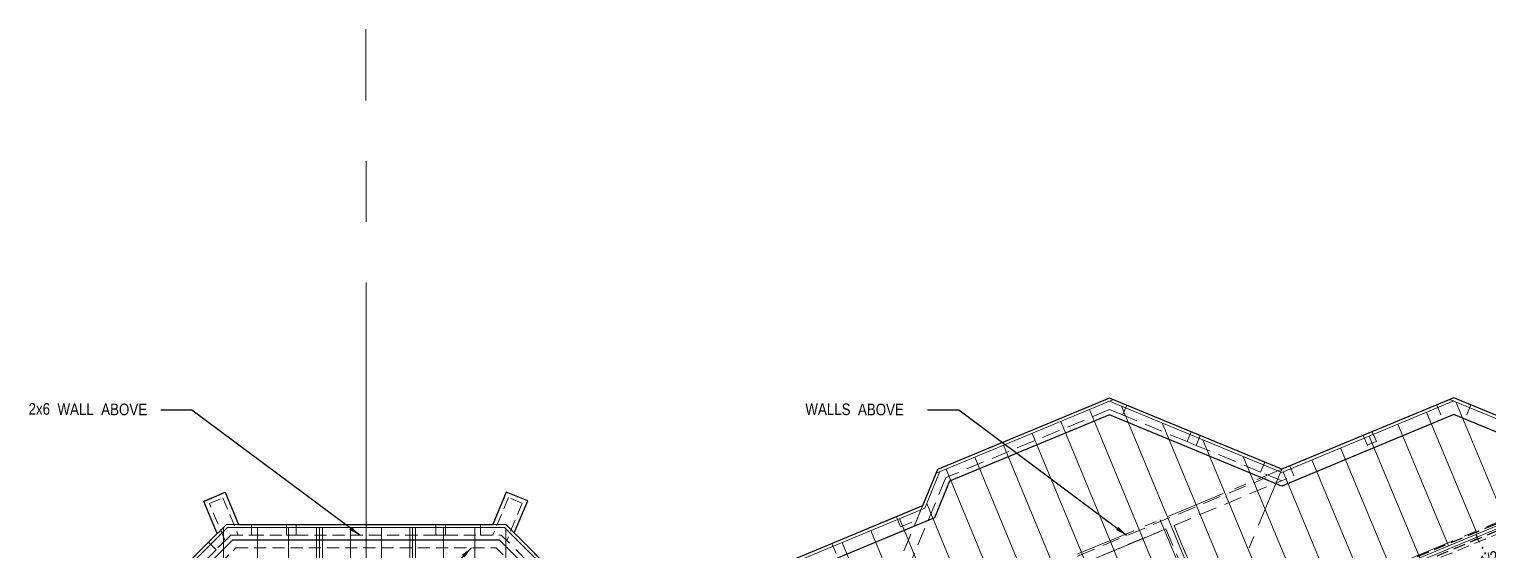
# Model space of a CAD drawing. Header units: inches. Extents: x 2775 to 35778, y 1675 to 10350.
# Drawn here: x 13195 to 13947, y 3936 to 4205 of the extents above; entities that cross this region are included whole.
import ezdxf

# ---------------------------------------------------------------- set-up
doc = ezdxf.new("R2010")
doc.units = ezdxf.units.IN
doc.header["$LTSCALE"] = 0.5
doc.header["$MEASUREMENT"] = 0
for name, pattern in [('CENTER', [2, 1.25, -0.25, 0.25, -0.25]), ('DOT2', [0.125, 0, -0.125]), ('HIDDEN', [0.375, 0.25, -0.125])]:
    doc.linetypes.add(name, pattern=pattern)
for name, color, linetype, lineweight in [('BEAMS TEXT', 3, 'CONTINUOUS', 20), ('FL JOISTS', 7, 'CONTINUOUS', 20), ('FLOOR BEAMS', 3, 'HIDDEN', 30), ('FOUNDATION', 7, 'CONTINUOUS', 30), ('GRID', 1, 'CENTER', 20), ('INT WALLS', 4, 'HIDDEN', 9), ('LAYOUT', 6, 'CONTINUOUS', 9), ('PT LUMBER', 7, 'DOT2', 40), ('WALLS', 4, 'HIDDEN', 9)]:
    doc.layers.add(name, color=color, linetype=linetype, lineweight=lineweight)
doc.layers.add('FL FRAMING STEEL', color=7, linetype='CONTINUOUS')
doc.layers.add('LLTEXT', color=7, linetype='CONTINUOUS')
doc.styles.add('ARCHENTLTD', font='technical.ttf', dxfattribs={"height": 6})
doc.dimstyles.new('ARCHENT', dxfattribs={"dimtxt": 6, "dimasz": 6, "dimexe": 9, "dimexo": 3, "dimgap": 1, "dimtad": 0, "dimtoh": 1, "dimdec": 3, "dimzin": 0, "dimdsep": 46, "dimlunit": 4, "dimtxsty": 'ARCHENTLTD', "dimcen": 6, "dimaunit": 1, "dimadec": 0, "dimazin": 0, "dimtfac": 1, "dimtdec": 3, "dimtofl": 0, "dimtmove": 0, "dimatfit": 3, "dimfxl": 1, "dimfrac": 2, "dimtolj": 1, "dimtzin": 0, "dimarcsym": 0})

msp = doc.modelspace()

# ---------------------------------------------------------------- linework, layer by layer
at = {"layer": 'FL FRAMING STEEL', "color": 7, "lineweight": 30, "ltscale": 50}
for p, q in [((13939.6475, 3941.6953), (13941.4945, 3942.4625)), ((13940.7273, 3944.3095), (13941.4945, 3942.4625)), ((13941.4945, 3942.4625), (13942.2617, 3940.6155))]:
    msp.add_line(p, q, dxfattribs=at)
at = {"layer": 'FL JOISTS', "ltscale": 75}
for p, q in [((13753.745, 4013.994), (13662.323, 3976.0628)), ((13840.5049, 3976.5056), (13751.7854, 4013.1809)), ((13929.1727, 4013.3072), (13840.5049, 3976.5056)), ((14016.7445, 3977.107), (13927.2123, 4014.1176)), ((13664.2823, 3976.8757), (13656.521, 3958.1051)), ((13840.5038, 3978.1292), (13838.5445, 3977.316)), ((13656.521, 3958.1051), (13467.5796, 3879.6849)), ((13655.3722, 3959.2523), (13654.5616, 3957.2918))]:
    msp.add_line(p, q, dxfattribs=at)
at = {"layer": 'FL JOISTS', "ltscale": 50}
for p, q in [((13808.1961, 3889.6148), (13757.9564, 4010.6299)), ((13955.9716, 3950.953), (13930.2742, 4012.8519)), ((13778.6409, 3877.3471), (13726.5892, 4002.727)), ((13793.4185, 3883.481), (13741.3677, 4008.8586)), ((13941.1941, 3944.8192), (13915.1733, 4007.4968)), ((13763.8634, 3871.2133), (13711.8108, 3996.5954)), ((13822.9736, 3895.7486), (13778.8694, 4001.9848)), ((13911.6389, 3932.5516), (13885.6179, 3995.2298)), ((13926.4165, 3938.6854), (13900.3956, 4001.3633)), ((13749.0858, 3865.0795), (13697.0323, 3990.4637)), ((13837.7512, 3901.8824), (13799.7825, 3993.3396)), ((13896.8614, 3926.4177), (13870.8402, 3989.0963)), ((13734.3083, 3858.9456), (13682.2538, 3984.3321)), ((13852.5287, 3908.0163), (13820.6956, 3984.6945)), ((13882.0838, 3920.2839), (13856.0625, 3982.9628)), ((13504.1014, 3763.392), (14017.9986, 3976.699)), ((13504.6765, 3762.0066), (14018.5726, 3975.3132)), ((13719.5307, 3852.8118), (13667.4753, 3978.2005)), ((13867.3063, 3914.1501), (13841.2849, 3976.8293)), ((13704.7532, 3846.678), (13657.5055, 3960.4861)), ((13689.9756, 3840.5442), (13643.4263, 3952.6701)), ((13297.1253, 3948.2033), (13439.8832, 3948.1884)), ((13675.198, 3834.4103), (13628.6486, 3946.5366)), ((13660.4205, 3828.2765), (13613.8709, 3940.4031))]:
    msp.add_line(p, q, dxfattribs=at)
at = {"layer": 'FL JOISTS', "ltscale": 25}
msp.add_line((13199.7092, 3850.8172), (13297.1253, 3948.2033), dxfattribs=at)
at = {"layer": 'FL JOISTS', "linetype": 'Continuous', "ltscale": 250}
for p, q in [((13295.0163, 3828.5571), (13295.0044, 3947.5825)), ((13312.5163, 3828.5571), (13312.5044, 3948.1919)), ((13328.5163, 3828.5571), (13328.5044, 3948.1935)), ((13343.0163, 3828.5571), (13343.0044, 3948.1949)), ((13344.5163, 3828.5571), (13344.5044, 3948.1951)), ((13346.0163, 3828.5571), (13346.0044, 3948.1952)), ((13360.5133, 3858.831), (13360.5044, 3948.1967)), ((13376.5133, 3858.8326), (13376.5044, 3948.195)), ((13391.0163, 3828.5571), (13391.0044, 3948.1965)), ((13392.5163, 3828.5571), (13392.5044, 3948.1966)), ((13394.0163, 3828.5571), (13394.0044, 3948.1968)), ((13424.5163, 3828.5571), (13424.5044, 3948.1998)), ((13440.5163, 3828.5571), (13440.5044, 3947.5677))]:
    msp.add_line(p, q, dxfattribs=at)
at = {"layer": 'FL JOISTS', "linetype": 'Continuous', "lineweight": 5, "ltscale": 250}
msp.add_line((13408.5163, 3828.5571), (13408.5044, 3948.1982), dxfattribs=at)
at = {"layer": 'FL JOISTS', "linetype": 'Continuous', "ltscale": 50}
msp.add_line((13495.3042, 3892.816), (13439.8832, 3948.1884), dxfattribs=at)
at = {"layer": 'FLOOR BEAMS', "ltscale": 50}
for p, q in [((13806.667, 3890.0672), (14017.6159, 3977.6232)), ((13808.0141, 3886.8155), (14018.9553, 3974.3892))]:
    msp.add_line(p, q, dxfattribs=at)
at = {"layer": 'FOUNDATION', "ltscale": 75}
for p, q in [((13751.7843, 4014.8045), (13663.1336, 3978.0231)), ((13840.5038, 3978.1292), (13751.7843, 4014.8045)), ((13929.1715, 4014.9308), (13840.5038, 3978.1292)), ((14012.3466, 3980.5481), (13929.1715, 4014.9308)), ((13751.7899, 4006.1455), (13669.2603, 3971.9038)), ((13840.5099, 3969.4701), (13751.7899, 4006.1455)), ((13929.1777, 4006.2717), (13840.5099, 3969.4701)), ((14011.7732, 3972.1286), (13929.1777, 4006.2717)), ((13663.1336, 3978.0231), (13655.3722, 3959.2523)), ((13669.2603, 3971.9038), (13661.4991, 3953.1336)), ((13655.3722, 3959.2523), (13496.8036, 3893.4383)), ((13661.4991, 3953.1336), (13608.9976, 3931.3428)), ((13291.8319, 3945.0325), (13199.0875, 3852.3167)), ((13496.8036, 3893.4383), (13444.8832, 3945.313)), ((13494.9318, 3883.9997), (13437.192, 3941.6887))]:
    msp.add_line(p, q, dxfattribs=at)
at = {"layer": 'FOUNDATION', "ltscale": 1.5}
for p, q in [((13284.838, 3961.5925), (13295.8651, 3966.3302)), ((13295.8651, 3966.3302), (13302.8047, 3949.7027)), ((13440.6792, 3966.2841), (13433.7873, 3949.689)), ((13451.8548, 3961.9034), (13440.6792, 3966.2841)), ((13444.8832, 3945.313), (13451.8548, 3961.9034))]:
    msp.add_line(p, q, dxfattribs=at)
at = {"layer": 'FOUNDATION', "ltscale": 50}
for p, q in [((13291.832, 3945.0324), (13284.8388, 3961.5928)), ((13302.8047, 3949.7027), (13433.7873, 3949.689)), ((13299.8168, 3941.703), (13437.192, 3941.6887))]:
    msp.add_line(p, q, dxfattribs=at)
at = {"layer": 'FOUNDATION', "ltscale": 25}
msp.add_line((13202.4031, 3844.3193), (13299.8168, 3941.703), dxfattribs=at)
at = {"layer": 'GRID', "ltscale": 50}
for p, q in [((13663.1336, 3978.0231), (13751.7835, 4014.8041)), ((13751.7835, 4014.8041), (13840.5038, 3978.1292)), ((13840.5038, 3978.1292), (13929.1715, 4014.9308)), ((13929.1715, 4014.9308), (14017.8918, 3978.2559)), ((13663.1336, 3978.0231), (13626.4474, 3889.2982)), ((13689.1553, 3915.3212), (13840.5038, 3978.1292)), ((13715.1693, 3852.6239), (14017.8918, 3978.2559)), ((13840.5038, 3978.1292), (13803.8354, 3889.4249)), ((13496.8036, 3893.4383), (13648.1409, 3956.251)), ((13777.8151, 3952.1168), (13803.8354, 3889.4249)), ((13296.5042, 3949.7034), (13440.5042, 3949.6883))]:
    msp.add_line(p, q, dxfattribs=at)
at = {"layer": 'GRID', "ltscale": 25}
msp.add_line((13199.0875, 3852.3167), (13296.5042, 3949.7034), dxfattribs=at)
at = {"layer": 'GRID', "linetype": 'Continuous', "ltscale": 50}
msp.add_line((13537.7872, 3852.4907), (13440.5042, 3949.6883), dxfattribs=at)
at = {"layer": 'INT WALLS', "ltscale": 75}
for p, q in [((13696.3111, 3917.2419), (13832.4051, 3973.7854)), ((13784.9861, 3949.2111), (13840.3838, 3972.2274)), ((13696.3191, 3912.3722), (13780.8279, 3947.4835)), ((13780.8279, 3947.4835), (13789.814, 3925.8336)), ((13784.9837, 3949.2096), (13792.2461, 3931.7126))]:
    msp.add_line(p, q, dxfattribs=at)
at = {"layer": 'INT WALLS', "lineweight": 9, "ltscale": 50}
msp.add_line((13498.3069, 3756.6602), (14016.6189, 3971.7859), dxfattribs=at)
at = {"layer": 'INT WALLS', "ltscale": 50}
for p, q in [((13441.9661, 3963.5164), (13433.9395, 3944.189)), ((13449.0449, 3960.5803), (13441.0613, 3941.3568)), ((13784.9861, 3949.2111), (13793.9693, 3927.5556))]:
    msp.add_line(p, q, dxfattribs=at)
at = {"layer": 'LAYOUT', "color": 6, "linetype": 'CENTER', "lineweight": 5, "ltscale": 250}
msp.add_line((13368.6073, 2917.9659), (13368.4787, 4204.7234), dxfattribs=at)
at = {"layer": 'PT LUMBER', "ltscale": 50}
for p, q in [((14036.8051, 3714.5155), (13941.7692, 3943.4339)), ((14022.028, 3708.3807), (13926.9916, 3937.3))]:
    msp.add_line(p, q, dxfattribs=at)
at = {"layer": 'WALLS', "color": 4, "ltscale": 75}
for p, q in [((13743.0115, 4011.1646), (13709.7599, 3997.3684)), ((13751.7843, 4014.8045), (13743.0115, 4011.1646)), ((13760.599, 4011.1606), (13751.7843, 4014.8045)), ((13758.4483, 4006.04), (13760.599, 4011.1606)), ((13922.4984, 4006.2062), (13920.3951, 4011.1919)), ((13935.8571, 4006.2158), (13937.9533, 4011.2044)), ((13751.7882, 4008.8514), (13667.3457, 3973.8161)), ((13758.4691, 4006.0897), (13751.7882, 4008.8514)), ((13709.7599, 3997.3684), (13663.1336, 3978.0231)), ((13791.7384, 3992.3366), (13793.8793, 3997.4336)), ((13798.4891, 3995.4974), (13793.8683, 3997.4076)), ((13796.3593, 3990.4265), (13798.4891, 3995.4974)), ((13882.4932, 3995.5569), (13887.1111, 3997.4736)), ((13884.6645, 3990.4067), (13882.5274, 3995.4746)), ((13889.2826, 3992.3234), (13887.1345, 3997.4174)), ((13796.3594, 3990.4264), (13791.7374, 3992.3371)), ((13884.6303, 3990.489), (13889.2484, 3992.4058)), ((13829.6314, 3976.6784), (13831.7613, 3981.7494)), ((13840.5038, 3978.1292), (13831.7618, 3981.743)), ((13667.3457, 3973.8161), (13647.488, 3925.7905)), ((13663.1336, 3978.0231), (13652.3974, 3952.0577)), ((13840.508, 3972.1761), (13829.6292, 3976.6732)), ((13843.183, 3973.2863), (13840.508, 3972.1761)), ((13846.762, 3974.7718), (13844.6249, 3979.8397)), ((13641.8903, 3953.6567), (13650.286, 3957.1448)), ((13298.7817, 3944.2031), (13291.1992, 3936.6226)), ((13309.5041, 3949.702), (13309.5036, 3944.202)), ((13327.5041, 3949.7001), (13327.5036, 3944.2001)), ((13332.5041, 3949.6996), (13332.5036, 3944.1996)), ((13404.5041, 3949.6921), (13404.5036, 3944.1921)), ((13409.5041, 3949.6916), (13409.5036, 3944.1916)), ((13427.5041, 3949.6897), (13427.5036, 3944.1897)), ((13492.1228, 3890.3402), (13438.227, 3944.1886)), ((13649.3526, 3944.694), (13642.4066, 3927.8951)), ((13287.3106, 3940.5123), (13291.1991, 3936.6227))]:
    msp.add_line(p, q, dxfattribs=at)
at = {"layer": 'WALLS', "color": 4, "lineweight": 20, "ltscale": 75}
for p, q in [((13793.8683, 3997.4076), (13760.599, 4011.1606)), ((13791.7374, 3992.3371), (13758.4691, 4006.0897)), ((13831.7618, 3981.743), (13798.4891, 3995.4974)), ((13829.6292, 3976.6732), (13796.3594, 3990.4264)), ((13287.3106, 3940.5123), (13274.5811, 3927.786)), ((13291.1992, 3936.6226), (13278.4696, 3923.8964))]:
    msp.add_line(p, q, dxfattribs=at)
at = {"layer": 'WALLS', "ltscale": 50}
for p, q in [((13284.7901, 3961.7079), (13295.8651, 3966.3302)), ((13295.8651, 3966.3302), (13302.82, 3949.6661)), ((13440.7512, 3966.4573), (13433.8255, 3949.7811)), ((13451.8342, 3961.8545), (13440.7512, 3966.4573)), ((13291.8116, 3945.0805), (13284.79, 3961.7082)), ((13448.8846, 3960.6431), (13441.9661, 3963.5164)), ((13444.8419, 3945.2148), (13451.8343, 3961.8547)), ((13427.5041, 3949.6897), (13440.5041, 3949.6883)), ((13207.1222, 3843.381), (13301.4732, 3937.7029)), ((13301.4732, 3937.7029), (13435.536, 3937.6888)), ((13485.6274, 3887.6415), (13435.536, 3937.6888))]:
    msp.add_line(p, q, dxfattribs=at)
at = {"layer": 'WALLS', "color": 4, "ltscale": 50}
for p, q in [((13287.7419, 3960.5018), (13294.6553, 3963.3871)), ((13295.8586, 3941.2808), (13287.7419, 3960.5018)), ((13294.6553, 3963.3871), (13302.6621, 3944.2027)), ((13641.8903, 3953.6567), (13644.0094, 3948.5431)), ((13644.046, 3948.4549), (13652.3292, 3951.8929)), ((13298.7816, 3944.2031), (13309.5036, 3944.202)), ((13327.5036, 3944.2001), (13332.5036, 3944.1996)), ((13332.5036, 3944.1996), (13404.5036, 3944.1921)), ((13404.5036, 3944.1921), (13409.5036, 3944.1916)), ((13427.5036, 3944.1897), (13438.2272, 3944.1886)), ((13608.6405, 3939.8563), (13610.7596, 3934.7427))]:
    msp.add_line(p, q, dxfattribs=at)
at = {"layer": 'WALLS', "color": 4, "lineweight": 20, "ltscale": 50}
for p, q in [((13309.5036, 3944.202), (13327.5036, 3944.2001)), ((13309.5041, 3949.702), (13327.5041, 3949.7001)), ((13409.5036, 3944.1916), (13427.5036, 3944.1897)), ((13409.5041, 3949.6916), (13427.5041, 3949.6897))]:
    msp.add_line(p, q, dxfattribs=at)
at = {"layer": 'WALLS', "color": 7, "linetype": 'Continuous', "lineweight": 9, "ltscale": 0.25}
msp.add_line((13716.9756, 3920.7524), (13777.2491, 3945.8224), dxfattribs=at)

# ---------------------------------------------------------------- texts
at = {"layer": 'BEAMS TEXT', "linetype": 'Continuous', "lineweight": 9, "insert": (13936.8589, 3911.2308), "char_height": 6, "attachment_point": 5, "rotation": 22.6375, "style": 'ARCHENTLTD'}
msp.add_mtext('BM   B9R   3-1/2" x 9-1/2" x  19\'-1 "\\PPARALLAM \\P\\P  ', dxfattribs=at)
at = {"layer": 'LLTEXT', "color": 7, "linetype": 'Continuous', "lineweight": 9, "char_height": 6, "attachment_point": 5, "rotation": 359.6375, "style": 'ARCHENTLTD'}
for s, insert in [('2x6  WALL  ABOVE\\P  ', (13225.0774, 4004.0052)), ('WALLS  ABOVE\\P  ', (13620.3189, 4003.9298))]:
    msp.add_mtext(s, dxfattribs=dict(at, insert=insert))

# ---------------------------------------------------------------- leaders
at = {"layer": 'FL FRAMING STEEL', "color": 7, "lineweight": 9, "ltscale": 50}
for points in [[(13365.3011, 3944.1408), (13278.7424, 4008.606), (13262.662, 4008.606)], [(13760.5426, 3944.0654), (13673.9839, 4008.5306), (13657.9036, 4008.5306)], [(13422.8262, 3937.7008, -44588.6592), (13411.5678, 3926.0112, -44588.6592), (13406.0227, 3925.9932, -44588.6592)]]:
    msp.add_leader(points, dimstyle='ARCHENT', override={"dimgap": 1, "dimtad": 0}, dxfattribs=at)

doc.saveas('drawing.dxf')
